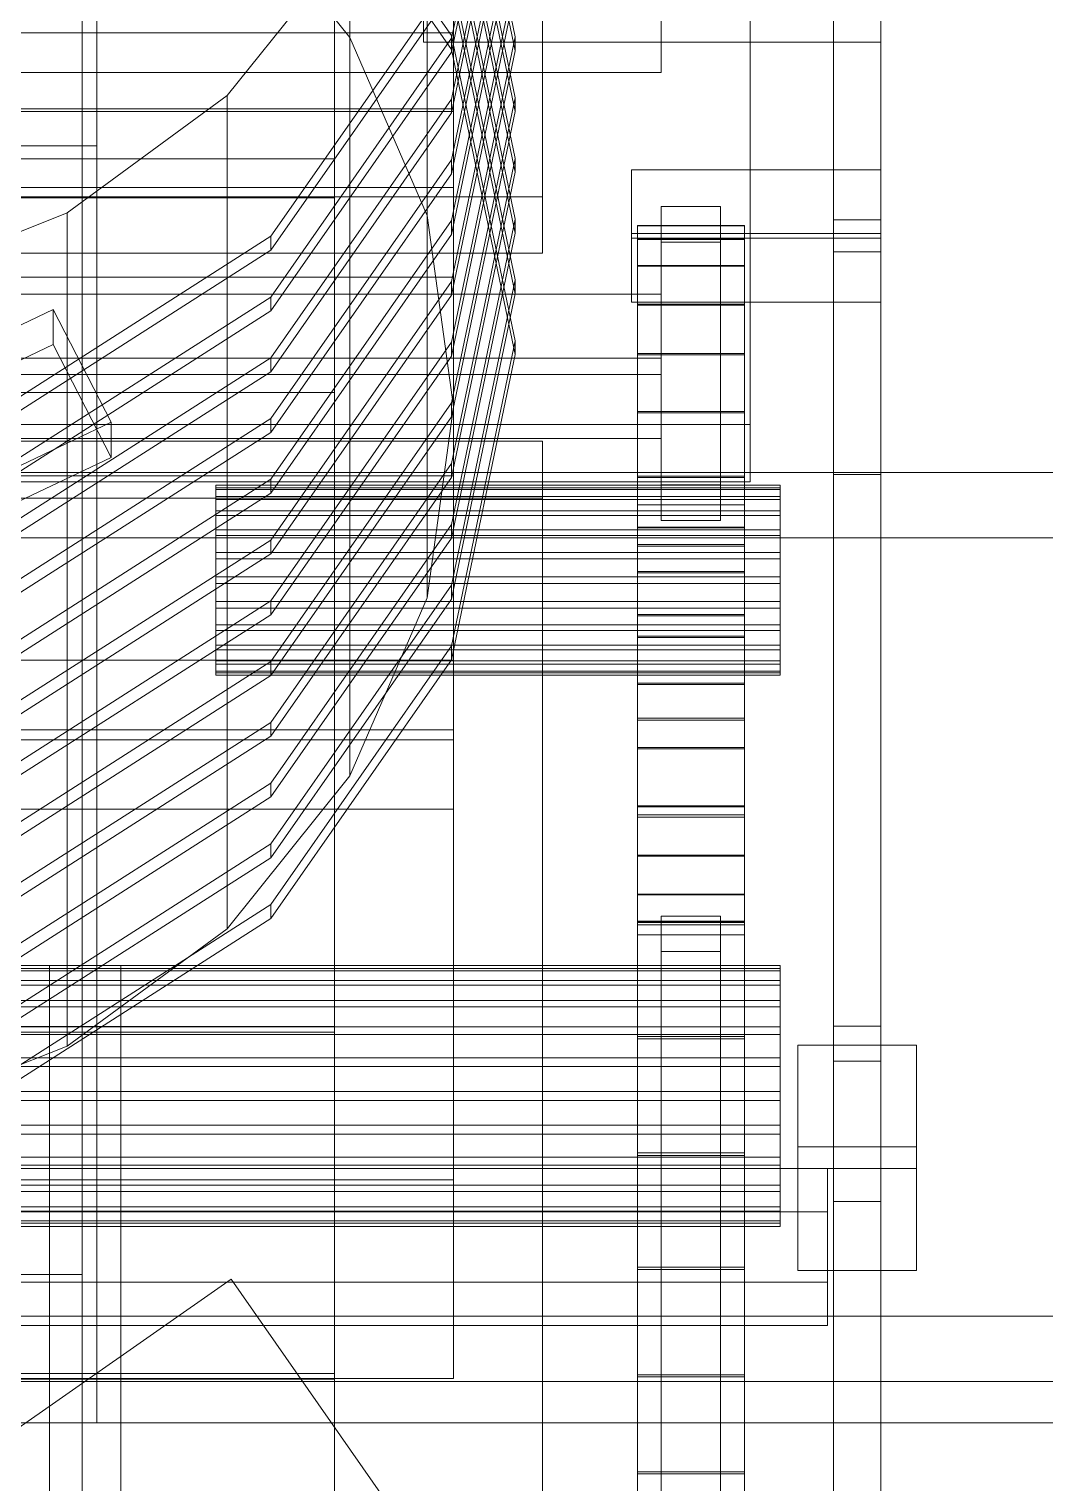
# Model space of a CAD drawing. Header units: millimetres. Extents: x -2500 to 58855, y -53268 to 6837.
# Drawn here: x 688.6 to 859.6, y -32870.1 to -32625.3 of the extents above; entities that cross this region are included whole.
import ezdxf

# ---------------------------------------------------------------- set-up
doc = ezdxf.new("R2010")
doc.units = ezdxf.units.MM
for name, color, linetype, lineweight in [('frontal_C01', 7, 'Continuous', 0), ('frontal_C02', 7, 'Continuous', 0), ('frontal_C03', 7, 'Continuous', 0), ('frontal_secador', 7, 'Continuous', 0), ('frontal_tolva', 7, 'Continuous', 0)]:
    doc.layers.add(name, color=color, linetype=linetype, lineweight=lineweight)

msp = doc.modelspace()

# ---------------------------------------------------------------- linework, layer by layer
at = {"layer": 'frontal_C01'}
for p, q in [((775, -32410.253), (775, -32653.586)), ((775, -32663.059), (775, -32419.727)), ((740, -32647.182), (740, -32583.147)), ((740, -32647.182), (740, -32588.446)), ((755, -32614.739), (755, -32627.546)), ((755, -32616.178), (755, -32627.546)), ((832, -32627.546), (832, -32614.739)), ((832, -32627.546), (832, -32616.178)), ((415, -32625.945), (760, -32625.945)), ((760, -32625.945), (760, -32638.752)), ((760, -32625.945), (760, -32639.208)), ((755, -32627.546), (832, -32627.546)), ((760, -32638.752), (415, -32638.752)), ((760, -32639.208), (415, -32639.208)), ((760, -32652.015), (760, -32638.752)), ((760, -32652.015), (760, -32639.208)), ((520, -32647.182), (740, -32647.182)), ((415, -32652.015), (760, -32652.015)), ((775, -32653.586), (485, -32653.586)), ((775, -32663.059), (775, -32653.586)), ((485, -32663.059), (775, -32663.059))]:
    msp.add_line(p, q, dxfattribs=at)
at = {"layer": 'frontal_C02'}
for p, q in [((742.583, -32626.731), (742.583, -32486.444)), ((755.57, -32656.716), (755.57, -32516.428)), ((760, -32548.606), (760, -32688.893)), ((770.4, -32626.641), (759.713, -32575.258)), ((759.713, -32626.877), (770.4, -32575.494)), ((759.713, -32577.596), (770.4, -32628.979)), ((770.4, -32577.832), (759.713, -32629.215)), ((755.57, -32721.071), (755.57, -32580.783)), ((759.713, -32626.404), (729.278, -32582.844)), ((729.278, -32585.182), (759.713, -32628.742)), ((770.4, -32636.87), (759.713, -32585.487)), ((759.713, -32637.106), (770.4, -32585.723)), ((759.713, -32587.825), (770.4, -32639.208)), ((770.4, -32588.062), (759.713, -32639.444)), ((740, -32595.279), (740, -32653.732)), ((740, -32595.279), (740, -32794.198)), ((770.4, -32647.099), (759.713, -32595.716)), ((759.713, -32647.336), (770.4, -32595.953)), ((759.713, -32598.055), (770.4, -32649.437)), ((770.4, -32598.291), (759.713, -32649.674)), ((721.924, -32600.983), (742.583, -32626.731)), ((770.4, -32657.328), (759.713, -32605.946)), ((759.713, -32657.565), (770.4, -32606.182)), ((759.713, -32608.284), (770.4, -32659.667)), ((770.4, -32608.52), (759.713, -32659.903)), ((721.924, -32636.516), (742.583, -32610.768)), ((742.583, -32751.055), (742.583, -32610.768)), ((824, -32822.725), (824, -32613.514)), ((824, -32613.514), (824, -32700.334)), ((832, -32613.514), (832, -32822.725)), ((832, -32700.334), (832, -32613.514)), ((729.278, -32660.208), (759.713, -32616.648)), ((770.4, -32667.558), (759.713, -32616.175)), ((759.713, -32667.794), (770.4, -32616.411)), ((759.713, -32618.986), (729.278, -32662.546)), ((759.713, -32618.513), (770.4, -32669.896)), ((770.4, -32618.749), (759.713, -32670.132)), ((770.4, -32677.787), (759.713, -32626.404)), ((759.713, -32628.742), (759.713, -32626.404)), ((729.278, -32670.437), (759.713, -32626.877)), ((742.583, -32626.731), (755.57, -32656.716)), ((759.713, -32678.023), (770.4, -32626.641)), ((759.713, -32629.215), (759.713, -32626.877)), ((759.713, -32628.742), (770.4, -32680.125)), ((770.4, -32626.641), (770.4, -32628.979)), ((759.713, -32629.215), (729.278, -32672.775)), ((770.4, -32628.979), (759.713, -32680.362)), ((695, -32656.273), (721.924, -32636.516)), ((721.924, -32776.803), (721.924, -32636.516)), ((729.278, -32680.666), (759.713, -32637.106)), ((759.713, -32688.253), (770.4, -32636.87)), ((759.713, -32639.444), (759.713, -32637.106)), ((770.4, -32636.87), (770.4, -32639.208)), ((759.713, -32639.444), (729.278, -32683.005)), ((770.4, -32639.208), (759.713, -32690.591)), ((729.278, -32690.896), (759.713, -32647.336)), ((759.713, -32698.482), (770.4, -32647.099)), ((759.713, -32649.674), (759.713, -32647.336)), ((770.4, -32647.099), (770.4, -32649.437)), ((759.713, -32649.674), (729.278, -32693.234)), ((770.4, -32649.437), (759.713, -32700.82)), ((740, -32653.732), (520, -32653.732)), ((740, -32852.651), (740, -32653.732)), ((795, -32661.182), (795, -32655.189)), ((795, -32655.189), (805, -32655.189)), ((795, -32655.189), (795, -32702.052)), ((805, -32655.189), (805, -32661.182)), ((805, -32702.052), (805, -32655.189)), ((663.646, -32668.693), (695, -32656.273)), ((695, -32796.561), (695, -32656.273)), ((729.278, -32701.125), (759.713, -32657.565)), ((755.57, -32656.716), (760, -32688.893)), ((759.713, -32708.711), (770.4, -32657.328)), ((759.713, -32659.903), (759.713, -32657.565)), ((770.4, -32657.328), (770.4, -32659.667)), ((683.729, -32689.314), (729.278, -32660.208)), ((759.713, -32659.903), (729.278, -32703.463)), ((729.278, -32662.546), (729.278, -32660.208)), ((770.4, -32659.667), (759.713, -32711.049)), ((791, -32658.421), (791, -32658.397)), ((791, -32658.397), (791, -32660.667)), ((791, -32658.397), (809, -32658.397)), ((791, -32660.739), (791, -32658.421)), ((791, -32658.421), (809, -32658.421)), ((791, -32660.667), (791, -32665.146)), ((791, -32660.667), (809, -32660.667)), ((809, -32660.667), (809, -32658.397)), ((809, -32658.397), (809, -32658.421)), ((809, -32658.421), (809, -32660.739)), ((809, -32665.146), (809, -32660.667)), ((729.278, -32662.546), (683.729, -32691.652)), ((791, -32665.263), (791, -32660.739)), ((791, -32660.739), (809, -32660.739)), ((805, -32661.182), (795, -32661.182)), ((795, -32661.182), (795, -32708.045)), ((805, -32661.182), (805, -32708.045)), ((809, -32660.739), (809, -32665.263)), ((791, -32665.146), (791, -32671.66)), ((791, -32665.146), (809, -32665.146)), ((791, -32671.818), (791, -32665.263)), ((791, -32665.263), (809, -32665.263)), ((809, -32671.66), (809, -32665.146)), ((809, -32665.263), (809, -32671.818)), ((500, -32667.084), (760, -32667.084)), ((729.278, -32711.354), (759.713, -32667.794)), ((759.713, -32718.941), (770.4, -32667.558)), ((759.713, -32670.132), (759.713, -32667.794)), ((760, -32667.084), (760, -32819.062)), ((760, -32667.084), (760, -32700.556)), ((770.4, -32667.558), (770.4, -32669.896)), ((683.729, -32699.543), (729.278, -32670.437)), ((759.713, -32670.132), (729.278, -32713.692)), ((729.278, -32672.775), (729.278, -32670.437)), ((770.4, -32669.896), (759.713, -32721.279)), ((729.278, -32672.775), (683.729, -32701.881)), ((791, -32671.66), (791, -32679.96)), ((791, -32671.66), (809, -32671.66)), ((791, -32680.152), (791, -32671.818)), ((791, -32671.818), (809, -32671.818)), ((809, -32679.96), (809, -32671.66)), ((809, -32671.818), (809, -32680.152)), ((759.713, -32729.17), (770.4, -32677.787)), ((770.4, -32677.787), (770.4, -32680.125)), ((729.278, -32721.584), (759.713, -32678.023)), ((759.713, -32680.362), (759.713, -32678.023)), ((770.4, -32680.125), (759.713, -32731.508)), ((791, -32679.96), (791, -32689.726)), ((791, -32679.96), (809, -32679.96)), ((791, -32689.946), (791, -32680.152)), ((791, -32680.152), (809, -32680.152)), ((809, -32689.726), (809, -32679.96)), ((809, -32680.152), (809, -32689.946)), ((683.729, -32709.773), (729.278, -32680.666)), ((759.713, -32680.362), (729.278, -32723.922)), ((729.278, -32683.005), (729.278, -32680.666)), ((729.278, -32683.005), (683.729, -32712.111)), ((729.278, -32731.813), (759.713, -32688.253)), ((760, -32688.893), (755.57, -32721.071)), ((759.713, -32690.591), (759.713, -32688.253)), ((791, -32689.726), (791, -32700.584)), ((791, -32689.726), (809, -32689.726)), ((791, -32700.822), (791, -32689.946)), ((791, -32689.946), (809, -32689.946)), ((809, -32700.584), (809, -32689.726)), ((809, -32689.946), (809, -32700.822)), ((683.729, -32720.002), (729.278, -32690.896)), ((759.713, -32690.591), (729.278, -32734.151)), ((729.278, -32693.234), (729.278, -32690.896)), ((485, -32694.711), (775, -32694.711)), ((729.278, -32693.234), (683.729, -32722.34)), ((775, -32694.711), (775, -32916.833)), ((775, -32694.711), (775, -32704.274)), ((729.278, -32742.042), (759.713, -32698.482)), ((759.713, -32700.82), (759.713, -32698.482)), ((760, -32700.556), (500, -32700.556)), ((683.729, -32730.231), (729.278, -32701.125)), ((720, -32702.818), (720, -32702.129)), ((720, -32702.129), (720, -32702.53)), ((720, -32702.129), (815, -32702.129)), ((759.713, -32700.82), (729.278, -32744.38)), ((729.278, -32703.463), (729.278, -32701.125)), ((760, -32852.534), (760, -32700.556)), ((791, -32700.584), (791, -32712.115)), ((809, -32700.584), (791, -32700.584)), ((791, -32712.362), (791, -32700.822)), ((791, -32700.822), (809, -32700.822)), ((805, -32702.052), (795, -32702.052)), ((795, -32702.052), (795, -32708.045)), ((805, -32708.045), (805, -32702.052)), ((809, -32712.115), (809, -32700.584)), ((809, -32700.822), (809, -32712.362)), ((815, -32702.53), (815, -32702.129)), ((815, -32702.129), (815, -32702.818)), ((832, -32700.334), (824, -32700.334)), ((824, -32700.334), (824, -32909.545)), ((832, -32909.545), (832, -32700.334)), ((775, -32704.274), (485, -32704.274)), ((729.278, -32703.463), (683.729, -32732.569)), ((720, -32702.53), (720, -32703.993)), ((720, -32702.53), (815, -32702.53)), ((720, -32704.55), (720, -32702.818)), ((720, -32702.818), (815, -32702.818)), ((720, -32703.993), (720, -32706.419)), ((720, -32703.993), (815, -32703.993)), ((720, -32707.206), (720, -32704.55)), ((720, -32704.55), (815, -32704.55)), ((775, -32926.396), (775, -32704.274)), ((815, -32703.993), (815, -32702.53)), ((815, -32702.818), (815, -32704.55)), ((815, -32706.419), (815, -32703.993)), ((815, -32704.55), (815, -32707.206)), ((720, -32706.419), (720, -32709.643)), ((720, -32706.419), (815, -32706.419)), ((720, -32710.607), (720, -32707.206)), ((720, -32707.206), (815, -32707.206)), ((791, -32705.441), (791, -32705.401)), ((791, -32705.401), (791, -32709.185)), ((791, -32705.401), (809, -32705.401)), ((791, -32709.306), (791, -32705.441)), ((791, -32705.441), (809, -32705.441)), ((809, -32709.185), (809, -32705.401)), ((809, -32705.401), (809, -32705.441)), ((809, -32705.441), (809, -32709.306)), ((815, -32709.643), (815, -32706.419)), ((815, -32707.206), (815, -32710.607)), ((720, -32709.643), (720, -32713.443)), ((720, -32709.643), (815, -32709.643)), ((729.278, -32752.272), (759.713, -32708.711)), ((759.713, -32711.049), (759.713, -32708.711)), ((791, -32709.185), (791, -32716.65)), ((791, -32709.185), (809, -32709.185)), ((791, -32716.845), (791, -32709.306)), ((791, -32709.306), (809, -32709.306)), ((795, -32708.045), (805, -32708.045)), ((809, -32716.65), (809, -32709.185)), ((809, -32709.306), (809, -32716.845)), ((815, -32713.443), (815, -32709.643)), ((683.729, -32740.46), (729.278, -32711.354)), ((720, -32714.519), (720, -32710.607)), ((720, -32710.607), (815, -32710.607)), ((759.713, -32711.049), (729.278, -32754.61)), ((729.278, -32713.692), (729.278, -32711.354)), ((791, -32712.115), (791, -32723.877)), ((791, -32712.115), (809, -32712.115)), ((809, -32723.877), (809, -32712.115)), ((815, -32710.607), (815, -32714.519)), ((729.278, -32713.692), (683.729, -32742.799)), ((720, -32713.443), (720, -32717.563)), ((815, -32713.443), (720, -32713.443)), ((720, -32718.676), (720, -32714.519)), ((720, -32714.519), (815, -32714.519)), ((791, -32724.124), (791, -32712.362)), ((791, -32712.362), (809, -32712.362)), ((809, -32712.362), (809, -32724.124)), ((815, -32717.563), (815, -32713.443)), ((815, -32714.519), (815, -32718.676)), ((791, -32716.65), (791, -32727.507)), ((791, -32716.65), (809, -32716.65)), ((791, -32727.77), (791, -32716.845)), ((791, -32716.845), (809, -32716.845)), ((809, -32727.507), (809, -32716.65)), ((809, -32716.845), (809, -32727.77)), ((720, -32717.563), (720, -32721.721)), ((720, -32717.563), (815, -32717.563)), ((720, -32722.796), (720, -32718.676)), ((720, -32718.676), (815, -32718.676)), ((729.278, -32762.501), (759.713, -32718.941)), ((759.713, -32721.279), (759.713, -32718.941)), ((815, -32721.721), (815, -32717.563)), ((815, -32718.676), (815, -32722.796)), ((683.729, -32750.69), (729.278, -32721.584)), ((720, -32721.721), (720, -32725.633)), ((720, -32721.721), (815, -32721.721)), ((759.713, -32721.279), (729.278, -32764.839)), ((729.278, -32723.922), (729.278, -32721.584)), ((755.57, -32721.071), (742.583, -32751.055)), ((815, -32725.633), (815, -32721.721)), ((729.278, -32723.922), (683.729, -32753.028)), ((720, -32726.597), (720, -32722.796)), ((720, -32722.796), (815, -32722.796)), ((791, -32723.877), (791, -32735.418)), ((791, -32723.877), (809, -32723.877)), ((791, -32735.656), (791, -32724.124)), ((791, -32724.124), (809, -32724.124)), ((809, -32735.418), (809, -32723.877)), ((809, -32724.124), (809, -32735.656)), ((815, -32722.796), (815, -32726.597)), ((720, -32725.633), (720, -32729.033)), ((720, -32725.633), (815, -32725.633)), ((720, -32729.82), (720, -32726.597)), ((720, -32726.597), (815, -32726.597)), ((815, -32729.033), (815, -32725.633)), ((815, -32726.597), (815, -32729.82)), ((720, -32729.033), (720, -32731.689)), ((720, -32729.033), (815, -32729.033)), ((729.278, -32772.73), (759.713, -32729.17)), ((759.713, -32731.508), (759.713, -32729.17)), ((791, -32727.507), (791, -32741.34)), ((791, -32727.507), (809, -32727.507)), ((791, -32741.66), (791, -32727.77)), ((791, -32727.77), (809, -32727.77)), ((809, -32741.34), (809, -32727.507)), ((809, -32727.77), (809, -32741.66)), ((815, -32731.689), (815, -32729.033)), ((415, -32731.588), (760, -32731.588)), ((720, -32732.246), (720, -32729.82)), ((720, -32729.82), (815, -32729.82)), ((720, -32731.689), (720, -32733.421)), ((720, -32731.689), (815, -32731.689)), ((759.713, -32731.508), (729.278, -32775.068)), ((760, -32731.588), (760, -32743.279)), ((760, -32731.588), (760, -32744.977)), ((815, -32729.82), (815, -32732.246)), ((815, -32733.421), (815, -32731.689)), ((683.729, -32760.919), (729.278, -32731.813)), ((729.278, -32734.151), (683.729, -32763.257)), ((720, -32733.709), (720, -32732.246)), ((720, -32732.246), (815, -32732.246)), ((720, -32733.421), (720, -32734.11)), ((720, -32733.421), (815, -32733.421)), ((720, -32734.11), (720, -32733.709)), ((720, -32733.709), (815, -32733.709)), ((720, -32734.11), (815, -32734.11)), ((729.278, -32734.151), (729.278, -32731.813)), ((815, -32732.246), (815, -32733.709)), ((815, -32734.11), (815, -32733.421)), ((815, -32733.709), (815, -32734.11)), ((791, -32735.418), (791, -32746.294)), ((791, -32735.418), (809, -32735.418)), ((791, -32746.513), (791, -32735.656)), ((791, -32735.656), (809, -32735.656)), ((809, -32746.294), (809, -32735.418)), ((809, -32735.656), (809, -32746.513)), ((791, -32741.34), (791, -32757.617)), ((791, -32741.34), (809, -32741.34)), ((809, -32757.617), (809, -32741.34)), ((760, -32743.279), (415, -32743.279)), ((683.729, -32771.148), (729.278, -32742.042)), ((729.278, -32744.38), (729.278, -32742.042)), ((760, -32756.667), (760, -32743.279)), ((791, -32757.982), (791, -32741.66)), ((791, -32741.66), (809, -32741.66)), ((809, -32741.66), (809, -32757.982)), ((760, -32744.977), (415, -32744.977)), ((729.278, -32744.38), (683.729, -32773.486)), ((760, -32756.667), (760, -32744.977)), ((791, -32746.294), (791, -32756.087)), ((791, -32746.294), (809, -32746.294)), ((809, -32756.087), (809, -32746.294)), ((791, -32756.279), (791, -32746.513)), ((791, -32746.513), (809, -32746.513)), ((809, -32746.513), (809, -32756.279)), ((742.583, -32751.055), (721.924, -32776.803)), ((683.729, -32781.378), (729.278, -32752.272)), ((729.278, -32754.61), (729.278, -32752.272)), ((729.278, -32754.61), (683.729, -32783.716)), ((791, -32756.087), (791, -32764.421)), ((791, -32756.087), (809, -32756.087)), ((809, -32764.421), (809, -32756.087)), ((415, -32756.667), (760, -32756.667)), ((791, -32764.579), (791, -32756.279)), ((791, -32756.279), (809, -32756.279)), ((791, -32757.617), (791, -32775.713)), ((791, -32757.617), (809, -32757.617)), ((791, -32776.109), (791, -32757.982)), ((791, -32757.982), (809, -32757.982)), ((809, -32756.279), (809, -32764.579)), ((809, -32775.713), (809, -32757.617)), ((809, -32757.982), (809, -32776.109)), ((683.729, -32791.607), (729.278, -32762.501)), ((729.278, -32764.839), (729.278, -32762.501)), ((729.278, -32764.839), (683.729, -32793.945)), ((791, -32764.421), (791, -32770.976)), ((791, -32764.421), (809, -32764.421)), ((791, -32771.093), (791, -32764.579)), ((791, -32764.579), (809, -32764.579)), ((809, -32770.976), (809, -32764.421)), ((809, -32764.579), (809, -32771.093)), ((683.729, -32801.836), (729.278, -32772.73)), ((729.278, -32775.068), (729.278, -32772.73)), ((791, -32770.976), (791, -32775.5)), ((791, -32770.976), (809, -32770.976)), ((791, -32775.572), (791, -32771.093)), ((791, -32771.093), (809, -32771.093)), ((809, -32775.5), (809, -32770.976)), ((809, -32771.093), (809, -32775.572)), ((729.278, -32775.068), (683.729, -32804.174)), ((791, -32775.5), (791, -32777.818)), ((791, -32775.5), (809, -32775.5)), ((791, -32777.843), (791, -32775.572)), ((791, -32775.572), (809, -32775.572)), ((791, -32775.713), (791, -32794.932)), ((809, -32775.713), (791, -32775.713)), ((795, -32780.616), (795, -32774.664)), ((795, -32774.664), (805, -32774.664)), ((795, -32774.664), (795, -32901.163)), ((805, -32774.664), (805, -32780.616)), ((805, -32901.163), (805, -32774.664)), ((809, -32777.818), (809, -32775.5)), ((809, -32775.572), (809, -32777.843)), ((809, -32794.932), (809, -32775.713)), ((721.924, -32776.803), (695, -32796.561)), ((791, -32795.344), (791, -32776.109)), ((791, -32776.109), (809, -32776.109)), ((791, -32777.818), (791, -32777.843)), ((791, -32777.818), (809, -32777.818)), ((791, -32777.843), (809, -32777.843)), ((809, -32776.109), (809, -32795.344)), ((809, -32777.843), (809, -32777.818)), ((805, -32780.616), (795, -32780.616)), ((795, -32780.616), (795, -32907.115)), ((805, -32780.616), (805, -32907.115)), ((540.5, -32782.953), (815, -32782.953)), ((815, -32783.504), (815, -32782.953)), ((815, -32782.953), (815, -32783.9)), ((540.5, -32783.504), (815, -32783.504)), ((540.5, -32783.9), (815, -32783.9)), ((540.5, -32785.516), (815, -32785.516)), ((815, -32785.516), (815, -32783.504)), ((815, -32783.9), (815, -32786.281)), ((815, -32788.851), (815, -32785.516)), ((540.5, -32786.281), (815, -32786.281)), ((815, -32786.281), (815, -32789.934)), ((540.5, -32788.851), (815, -32788.851)), ((540.5, -32789.934), (815, -32789.934)), ((815, -32793.283), (815, -32788.851)), ((815, -32789.934), (815, -32794.609)), ((520, -32793.241), (740, -32793.241)), ((740, -32794.198), (520, -32794.198)), ((540.5, -32793.283), (815, -32793.283)), ((540.5, -32794.609), (815, -32794.609)), ((740, -32793.241), (740, -32851.694)), ((740, -32793.241), (740, -32852.534)), ((740, -32852.651), (740, -32794.198)), ((791, -32794.932), (791, -32814.535)), ((791, -32794.932), (809, -32794.932)), ((791, -32814.947), (791, -32795.344)), ((791, -32795.344), (809, -32795.344)), ((809, -32814.535), (809, -32794.932)), ((809, -32795.344), (809, -32814.947)), ((815, -32798.509), (815, -32793.283)), ((815, -32794.609), (815, -32799.988)), ((824, -32799.064), (824, -32793.219)), ((824, -32793.219), (832, -32793.219)), ((824, -32879.289), (824, -32793.219)), ((832, -32793.219), (832, -32799.064)), ((832, -32793.219), (832, -32879.289)), ((695, -32796.561), (663.646, -32808.981)), ((818, -32796.369), (838, -32796.369)), ((818, -32813.509), (818, -32796.369)), ((818, -32796.369), (818, -32817.168)), ((838, -32796.369), (838, -32813.509)), ((838, -32817.168), (838, -32796.369)), ((815, -32798.509), (540.5, -32798.509)), ((540.5, -32799.988), (815, -32799.988)), ((815, -32804.174), (815, -32798.509)), ((815, -32799.988), (815, -32805.705)), ((832, -32799.064), (824, -32799.064)), ((824, -32799.064), (824, -32885.135)), ((832, -32885.135), (832, -32799.064)), ((540.5, -32804.174), (815, -32804.174)), ((815, -32809.891), (815, -32804.174)), ((540.5, -32805.705), (815, -32805.705)), ((815, -32805.705), (815, -32811.369)), ((540.5, -32809.891), (815, -32809.891)), ((815, -32815.27), (815, -32809.891)), ((540.5, -32811.369), (815, -32811.369)), ((815, -32811.369), (815, -32816.595)), ((791, -32814.535), (791, -32833.77)), ((791, -32814.535), (809, -32814.535)), ((809, -32833.77), (809, -32814.535)), ((838, -32813.509), (818, -32813.509)), ((818, -32834.308), (818, -32813.509)), ((838, -32834.308), (838, -32813.509)), ((420, -32817.157), (823, -32817.157)), ((540.5, -32815.27), (815, -32815.27)), ((540.5, -32816.595), (815, -32816.595)), ((791, -32834.166), (791, -32814.947)), ((791, -32814.947), (809, -32814.947)), ((809, -32814.947), (809, -32834.166)), ((815, -32819.945), (815, -32815.27)), ((815, -32816.595), (815, -32821.027)), ((818, -32817.168), (818, -32834.308)), ((838, -32817.168), (818, -32817.168)), ((823, -32817.157), (823, -32824.464)), ((823, -32817.157), (823, -32836.284)), ((838, -32834.308), (838, -32817.168)), ((760, -32819.062), (500, -32819.062)), ((760, -32852.534), (760, -32819.062)), ((540.5, -32819.945), (815, -32819.945)), ((540.5, -32821.027), (815, -32821.027)), ((815, -32823.598), (815, -32819.945)), ((815, -32821.027), (815, -32824.363)), ((823, -32824.464), (420, -32824.464)), ((540.5, -32823.598), (815, -32823.598)), ((540.5, -32824.363), (815, -32824.363)), ((815, -32825.979), (815, -32823.598)), ((815, -32824.363), (815, -32826.375)), ((823, -32843.59), (823, -32824.464)), ((832, -32822.725), (824, -32822.725)), ((824, -32822.725), (824, -32909.545)), ((832, -32822.725), (832, -32909.545)), ((540.5, -32825.979), (815, -32825.979)), ((540.5, -32826.375), (815, -32826.375)), ((540.5, -32826.926), (815, -32826.926)), ((815, -32826.926), (815, -32825.979)), ((815, -32826.375), (815, -32826.926)), ((791, -32833.77), (791, -32851.896)), ((791, -32833.77), (809, -32833.77)), ((791, -32852.261), (791, -32834.166)), ((791, -32834.166), (809, -32834.166)), ((809, -32851.896), (809, -32833.77)), ((809, -32834.166), (809, -32852.261)), ((818, -32834.308), (838, -32834.308)), ((823, -32836.284), (420, -32836.284)), ((823, -32843.59), (823, -32836.284)), ((420, -32843.59), (823, -32843.59)), ((500, -32852.534), (760, -32852.534)), ((740, -32851.694), (520, -32851.694)), ((740, -32852.534), (520, -32852.534)), ((520, -32852.651), (740, -32852.651)), ((740, -32910.987), (740, -32851.694)), ((740, -32910.987), (740, -32852.534)), ((791, -32851.896), (791, -32868.218)), ((791, -32851.896), (809, -32851.896)), ((791, -32868.539), (791, -32852.261)), ((791, -32852.261), (809, -32852.261)), ((809, -32868.218), (809, -32851.896)), ((809, -32852.261), (809, -32868.539)), ((791, -32868.218), (791, -32882.109)), ((791, -32868.218), (809, -32868.218)), ((791, -32882.372), (791, -32868.539)), ((791, -32868.539), (809, -32868.539)), ((809, -32882.109), (809, -32868.218)), ((809, -32868.539), (809, -32882.372))]:
    msp.add_line(p, q, dxfattribs=at)
at = {"layer": 'frontal_C03'}
for p, q in [((810, -32441.435), (810, -32691.893)), ((795, -32632.645), (795, -32446.822)), ((810, -32701.523), (810, -32451.066)), ((824, -32657.462), (824, -32537.08)), ((832, -32537.08), (832, -32657.462)), ((824, -32542.466), (824, -32662.848)), ((832, -32662.848), (832, -32542.466)), ((740, -32566.194), (740, -32632.645)), ((795, -32632.645), (795, -32598.938)), ((740, -32686.506), (740, -32620.056)), ((465, -32632.645), (795, -32632.645)), ((740, -32632.645), (520, -32632.645)), ((740, -32686.506), (740, -32632.645)), ((790, -32659.763), (790, -32648.991)), ((790, -32648.991), (832, -32648.991)), ((790, -32660.547), (790, -32648.991)), ((832, -32648.991), (832, -32659.763)), ((832, -32648.991), (832, -32660.547)), ((832, -32657.462), (824, -32657.462)), ((824, -32657.462), (824, -32662.848)), ((832, -32662.848), (832, -32657.462)), ((832, -32659.763), (790, -32659.763)), ((790, -32659.763), (790, -32671.32)), ((832, -32660.547), (790, -32660.547)), ((790, -32660.547), (790, -32671.32)), ((832, -32671.32), (832, -32659.763)), ((832, -32671.32), (832, -32660.547)), ((824, -32662.848), (832, -32662.848)), ((415, -32669.973), (795, -32669.973)), ((795, -32669.973), (795, -32680.745)), ((795, -32669.973), (795, -32683.456)), ((425.132, -32799.651), (692.632, -32672.527)), ((692.632, -32678.452), (692.632, -32672.527)), ((692.632, -32672.527), (702.368, -32691.527)), ((790, -32671.32), (832, -32671.32)), ((692.632, -32678.452), (425.132, -32805.575)), ((702.368, -32697.452), (692.632, -32678.452)), ((795, -32680.745), (415, -32680.745)), ((795, -32694.228), (795, -32680.745)), ((795, -32683.456), (415, -32683.456)), ((795, -32694.228), (795, -32683.456)), ((520, -32686.506), (740, -32686.506)), ((434.868, -32818.65), (702.368, -32691.527)), ((810, -32691.893), (450, -32691.893)), ((702.368, -32691.527), (702.368, -32697.452)), ((810, -32701.523), (810, -32691.893)), ((415, -32694.228), (795, -32694.228)), ((434.868, -32824.575), (702.368, -32697.452)), ((450, -32701.523), (810, -32701.523))]:
    msp.add_line(p, q, dxfattribs=at)
at = {"layer": 'frontal_secador'}
for p, q in [((700, -32860), (700, -32380)), ((700, -32860), (700, -32560)), ((697.5, -32575), (697.5, -32835)), ((700, -32645), (700, -32605)), ((697.5, -32885), (697.5, -32625)), ((90, -32645), (700, -32645)), ((697.5, -32835), (652.5, -32835)), ((697.5, -32885), (697.5, -32835)), ((-1700, -32860), (1700, -32860)), ((650, -32860), (1700, -32860)), ((650, -32860), (700, -32860))]:
    msp.add_line(p, q, dxfattribs=at)
at = {"layer": 'frontal_tolva'}
for p, q in [((-1821.5, -32700), (1821.5, -32700)), ((-1725, -32700), (1725, -32700)), ((-1821.5, -32711), (1821.5, -32711)), ((692, -32783), (704, -32783)), ((692, -32923), (692, -32783)), ((704, -32923), (704, -32783)), ((673.416, -32870.194), (722.584, -32835.806)), ((1769.584, -34332.806), (722.584, -32835.806)), ((-1821.5, -32842), (1821.5, -32842)), ((-1821.5, -32853), (1821.5, -32853))]:
    msp.add_line(p, q, dxfattribs=at)

doc.saveas('drawing.dxf')
